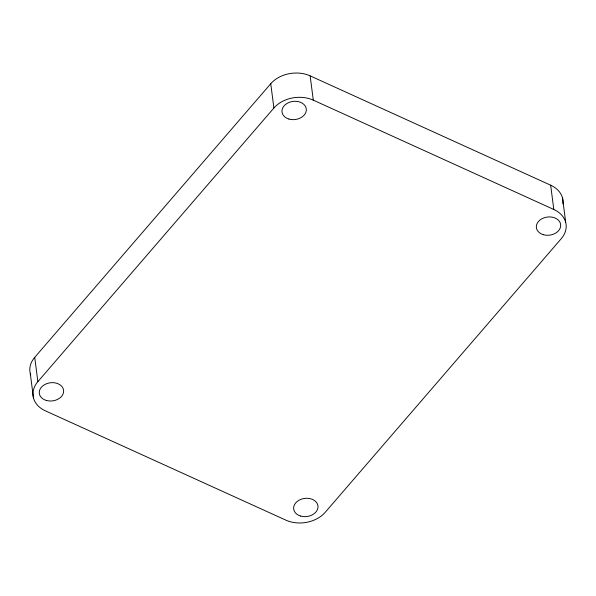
<?xml version="1.0" encoding="UTF-8"?>
<svg xmlns="http://www.w3.org/2000/svg" width="596" height="596" viewBox="0 0 596 596"><rect width="100%" height="100%" fill="white"/><g stroke="black" fill="none" stroke-linecap="round" stroke-linejoin="round"><path stroke-width="0.89" d="M30.724 374.981A28.459 21.218 -7.4 0 1 34.717 357.362L270.748 83.723A28.459 21.218 -7.4 0 1 310.144 75.863L550.659 185.192A28.459 21.218 -7.4 0 1 562.944 203.936M37.868 381.641L273.899 108.01A28.459 21.218 -7.4 0 1 313.302 100.15L553.818 209.479A28.459 21.218 -7.4 0 1 561.283 238.638L325.252 512.277A28.459 21.218 -7.4 0 1 285.856 520.137L45.341 410.808A28.459 21.218 -7.4 0 1 37.868 381.641L34.717 357.362M562.557 198.148L565.708 222.427M550.659 185.192L553.818 209.479M310.144 75.863L313.302 100.15M270.748 83.723L273.899 108.01M30.292 373.573L33.443 397.852M543.314 234.682A12.248 9.134 -7.4 0 0 560.665 224.632A12.248 9.134 -7.4 0 0 541.54 218.97A12.248 9.134 -7.4 0 0 543.314 234.682M300.622 516.047A12.248 9.134 -7.4 0 0 317.973 505.997A12.248 9.134 -7.4 0 0 298.849 500.327A12.248 9.134 -7.4 0 0 300.622 516.047M46.257 400.423A12.248 9.134 -7.4 0 0 63.608 390.365A12.248 9.134 -7.4 0 0 44.484 384.703A12.248 9.134 -7.4 0 0 46.257 400.423M288.941 119.058A12.248 9.134 -7.4 0 0 306.299 109.008A12.248 9.134 -7.4 0 0 287.175 103.346A12.248 9.134 -7.4 0 0 288.941 119.058"/></g></svg>
